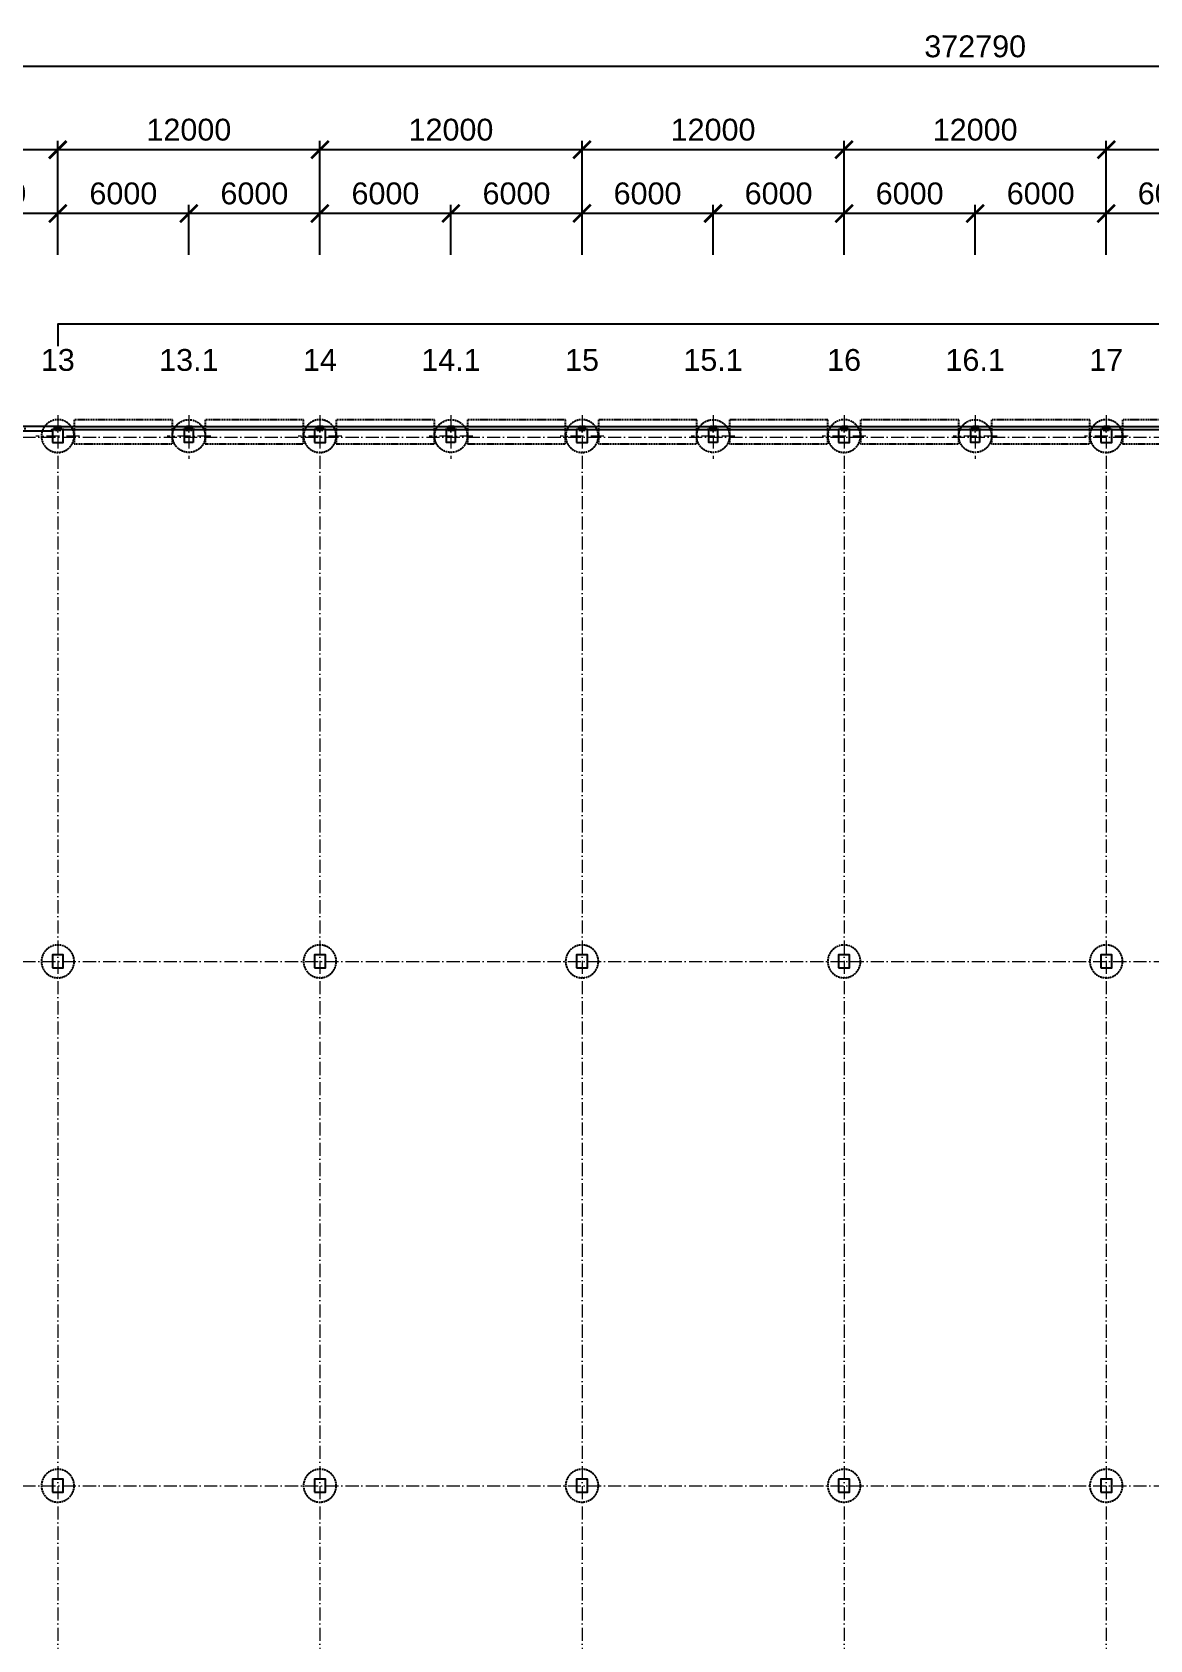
# Model space of a CAD drawing. Header units: millimetres. Extents: x 325046 to 1268204, y 1875583 to 2761998.
# Drawn here: x 848904 to 900077, y 2290192 to 2363789 of the extents above; entities that cross this region are included whole.
import ezdxf
from ezdxf.enums import TextEntityAlignment as Align

# ---------------------------------------------------------------- set-up
doc = ezdxf.new("R2010")
doc.units = ezdxf.units.MM
doc.header["$LTSCALE"] = 100
doc.header["$PDMODE"] = 65
for name, pattern in [('ACAD_ISO10W100', [18.5, 12, -3, 0.5, -3]), ('DASHDOT', [1, 0.5, -0.25, 0, -0.25]), ('DASHED', [0.75, 0.5, -0.25])]:
    doc.linetypes.add(name, pattern=pattern)
for name, color, linetype in [('005', 9, 'Continuous'), ('025', 1, 'Continuous'), ('035', 7, 'Continuous'), ('070', 6, 'Continuous'), ('KOTY', 2, 'Continuous'), ('Kóty osové', 5, 'Continuous')]:
    doc.layers.add(name, color=color, linetype=linetype)
doc.layers.add('Objekty - osy', color=5, linetype='ACAD_ISO10W100', lineweight=20)
doc.layers.add('Popis OS', color=7, linetype='Continuous', true_color=0xbd0a5d)
doc.layers.add('Příprava na dock', color=7, linetype='Continuous', true_color=0x616161)
doc.styles.add('ARIL-TENKÝ', font='arial.ttf')
doc.dimstyles.new('400', dxfattribs={"dimscale": 400, "dimtxt": 2.5, "dimasz": 2, "dimexe": 1, "dimexo": 12, "dimgap": 1, "dimtad": 1, "dimdec": 0, "dimzin": 0, "dimdsep": 46, "dimtxsty": 'ARIL-TENKÝ', "dimblk": 'ARCHTICK', "dimcen": 4, "dimdle": 1, "dimclrd": 256, "dimclre": 256, "dimclrt": 7, "dimadec": 0, "dimazin": 0, "dimtfac": 1, "dimtdec": 0, "dimtix": 1, "dimtofl": 0, "dimtmove": 0, "dimatfit": 0, "dimldrblk": 'OBLIQUE', "dimfxl": 1, "dimtolj": 1, "dimtzin": 0, "dimlwd": -1, "dimlwe": -1, "dimarcsym": 0})
pattern_1 = [(45, (5586535.7, -4538179.3), (22.09708691, -22.09708691), [])]

# ---------------------------------------------------------------- blocks, each defined once
blk = doc.blocks.new('H1 PU')
at = {"layer": 'Příprava na dock', "linetype": 'DASHED', "ltscale": 1.5}
blk.add_circle((1537736, -4876565), 750, dxfattribs=at)
blk = doc.blocks.new('_ARCHTICK')
at = {"color": 0, "linetype": 'ByBlock', "const_width": 0.15}
blk.add_lwpolyline([(-0.5, -0.5), (0.5, 0.5)], dxfattribs=at)
blk = doc.blocks.new('*D1392')
at = {"layer": 'Defpoints', "color": 0, "transparency": 16777216}
for p in [(898079, 2355490), (898079, 2348788), (904079, 2348788)]:
    blk.add_point(p, dxfattribs=at)
at = {"layer": 'Kóty osové', "transparency": 16777216}
for p, q in [((898079, 2353588), (898079, 2355890)), ((904079, 2353588), (904079, 2355890)), ((904479, 2355490), (897679, 2355490))]:
    blk.add_line(p, q, dxfattribs=at)
at = {"layer": 'Kóty osové', "transparency": 16777216, "xscale": 800, "yscale": 800, "zscale": 800, "rotation": 180}
blk.add_blockref('_ARCHTICK', (898079, 2355490), dxfattribs=at)
at = {"layer": 'Kóty osové', "transparency": 16777216, "xscale": 800, "yscale": 800, "zscale": 800}
blk.add_blockref('_ARCHTICK', (904079, 2355490), dxfattribs=at)
at = {"layer": 'Kóty osové', "color": 7, "transparency": 16777216, "insert": (901079, 2356401), "char_height": 1000, "attachment_point": 5, "style": 'ARIL-TENKÝ'}
blk.add_mtext('\\A1;6000', dxfattribs=at)
blk = doc.blocks.new('_Oblique')
at = {"color": 0, "lineweight": -2}
blk.add_line((-0.5, -0.5), (0.5, 0.5), dxfattribs=at)
blk = doc.blocks.new('*D1393')
at = {"layer": 'Defpoints', "color": 0, "transparency": 16777216}
for p in [(892079, 2355490), (892079, 2348788), (898079, 2348788)]:
    blk.add_point(p, dxfattribs=at)
at = {"layer": 'Kóty osové', "transparency": 16777216}
for p, q in [((892079, 2353588), (892079, 2355890)), ((898079, 2353588), (898079, 2355890)), ((898479, 2355490), (891679, 2355490))]:
    blk.add_line(p, q, dxfattribs=at)
at = {"layer": 'Kóty osové', "transparency": 16777216, "xscale": 800, "yscale": 800, "zscale": 800, "rotation": 180}
blk.add_blockref('_ARCHTICK', (892079, 2355490), dxfattribs=at)
at = {"layer": 'Kóty osové', "transparency": 16777216, "xscale": 800, "yscale": 800, "zscale": 800}
blk.add_blockref('_ARCHTICK', (898079, 2355490), dxfattribs=at)
at = {"layer": 'Kóty osové', "color": 7, "transparency": 16777216, "insert": (895079, 2356401), "char_height": 1000, "attachment_point": 5, "style": 'ARIL-TENKÝ'}
blk.add_mtext('\\A1;6000', dxfattribs=at)
blk = doc.blocks.new('*D1394')
at = {"layer": 'Defpoints', "color": 0, "transparency": 16777216}
for p in [(886079, 2355490), (886079, 2348788), (892079, 2348788)]:
    blk.add_point(p, dxfattribs=at)
at = {"layer": 'Kóty osové', "transparency": 16777216}
for p, q in [((886079, 2353588), (886079, 2355890)), ((892079, 2353588), (892079, 2355890)), ((892479, 2355490), (885679, 2355490))]:
    blk.add_line(p, q, dxfattribs=at)
at = {"layer": 'Kóty osové', "transparency": 16777216, "xscale": 800, "yscale": 800, "zscale": 800, "rotation": 180}
blk.add_blockref('_ARCHTICK', (886079, 2355490), dxfattribs=at)
at = {"layer": 'Kóty osové', "transparency": 16777216, "xscale": 800, "yscale": 800, "zscale": 800}
blk.add_blockref('_ARCHTICK', (892079, 2355490), dxfattribs=at)
at = {"layer": 'Kóty osové', "color": 7, "transparency": 16777216, "insert": (889079, 2356401), "char_height": 1000, "attachment_point": 5, "style": 'ARIL-TENKÝ'}
blk.add_mtext('\\A1;6000', dxfattribs=at)
blk = doc.blocks.new('*D1395')
at = {"layer": 'Defpoints', "color": 0, "transparency": 16777216}
for p in [(880079, 2355490), (880079, 2348788), (886079, 2348788)]:
    blk.add_point(p, dxfattribs=at)
at = {"layer": 'Kóty osové', "transparency": 16777216}
for p, q in [((880079, 2353588), (880079, 2355890)), ((886079, 2353588), (886079, 2355890)), ((886479, 2355490), (879679, 2355490))]:
    blk.add_line(p, q, dxfattribs=at)
at = {"layer": 'Kóty osové', "transparency": 16777216, "xscale": 800, "yscale": 800, "zscale": 800, "rotation": 180}
blk.add_blockref('_ARCHTICK', (880079, 2355490), dxfattribs=at)
at = {"layer": 'Kóty osové', "transparency": 16777216, "xscale": 800, "yscale": 800, "zscale": 800}
blk.add_blockref('_ARCHTICK', (886079, 2355490), dxfattribs=at)
at = {"layer": 'Kóty osové', "color": 7, "transparency": 16777216, "insert": (883079, 2356401), "char_height": 1000, "attachment_point": 5, "style": 'ARIL-TENKÝ'}
blk.add_mtext('\\A1;6000', dxfattribs=at)
blk = doc.blocks.new('*D1396')
at = {"layer": 'Defpoints', "color": 0, "transparency": 16777216}
for p in [(874079, 2355490), (874079, 2348788), (880079, 2348788)]:
    blk.add_point(p, dxfattribs=at)
at = {"layer": 'Kóty osové', "transparency": 16777216}
for p, q in [((874079, 2353588), (874079, 2355890)), ((880079, 2353588), (880079, 2355890)), ((880479, 2355490), (873679, 2355490))]:
    blk.add_line(p, q, dxfattribs=at)
at = {"layer": 'Kóty osové', "transparency": 16777216, "xscale": 800, "yscale": 800, "zscale": 800, "rotation": 180}
blk.add_blockref('_ARCHTICK', (874079, 2355490), dxfattribs=at)
at = {"layer": 'Kóty osové', "transparency": 16777216, "xscale": 800, "yscale": 800, "zscale": 800}
blk.add_blockref('_ARCHTICK', (880079, 2355490), dxfattribs=at)
at = {"layer": 'Kóty osové', "color": 7, "transparency": 16777216, "insert": (877079, 2356401), "char_height": 1000, "attachment_point": 5, "style": 'ARIL-TENKÝ'}
blk.add_mtext('\\A1;6000', dxfattribs=at)
blk = doc.blocks.new('*D1397')
at = {"layer": 'Defpoints', "color": 0, "transparency": 16777216}
for p in [(868079, 2355490), (868079, 2348788), (874079, 2348788)]:
    blk.add_point(p, dxfattribs=at)
at = {"layer": 'Kóty osové', "transparency": 16777216}
for p, q in [((868079, 2353588), (868079, 2355890)), ((874079, 2353588), (874079, 2355890)), ((874479, 2355490), (867679, 2355490))]:
    blk.add_line(p, q, dxfattribs=at)
at = {"layer": 'Kóty osové', "transparency": 16777216, "xscale": 800, "yscale": 800, "zscale": 800, "rotation": 180}
blk.add_blockref('_ARCHTICK', (868079, 2355490), dxfattribs=at)
at = {"layer": 'Kóty osové', "transparency": 16777216, "xscale": 800, "yscale": 800, "zscale": 800}
blk.add_blockref('_ARCHTICK', (874079, 2355490), dxfattribs=at)
at = {"layer": 'Kóty osové', "color": 7, "transparency": 16777216, "insert": (871079, 2356401), "char_height": 1000, "attachment_point": 5, "style": 'ARIL-TENKÝ'}
blk.add_mtext('\\A1;6000', dxfattribs=at)
blk = doc.blocks.new('*D1398')
at = {"layer": 'Defpoints', "color": 0, "transparency": 16777216}
for p in [(862079, 2355490), (862079, 2348788), (868079, 2348788)]:
    blk.add_point(p, dxfattribs=at)
at = {"layer": 'Kóty osové', "transparency": 16777216}
for p, q in [((862079, 2353588), (862079, 2355890)), ((868079, 2353588), (868079, 2355890)), ((868479, 2355490), (861679, 2355490))]:
    blk.add_line(p, q, dxfattribs=at)
at = {"layer": 'Kóty osové', "transparency": 16777216, "xscale": 800, "yscale": 800, "zscale": 800, "rotation": 180}
blk.add_blockref('_ARCHTICK', (862079, 2355490), dxfattribs=at)
at = {"layer": 'Kóty osové', "transparency": 16777216, "xscale": 800, "yscale": 800, "zscale": 800}
blk.add_blockref('_ARCHTICK', (868079, 2355490), dxfattribs=at)
at = {"layer": 'Kóty osové', "color": 7, "transparency": 16777216, "insert": (865079, 2356401), "char_height": 1000, "attachment_point": 5, "style": 'ARIL-TENKÝ'}
blk.add_mtext('\\A1;6000', dxfattribs=at)
blk = doc.blocks.new('*D1399')
at = {"layer": 'Defpoints', "color": 0, "transparency": 16777216}
for p in [(856079, 2355490), (856079, 2348788), (862079, 2348788)]:
    blk.add_point(p, dxfattribs=at)
at = {"layer": 'Kóty osové', "transparency": 16777216}
for p, q in [((856079, 2353588), (856079, 2355890)), ((862079, 2353588), (862079, 2355890)), ((862479, 2355490), (855679, 2355490))]:
    blk.add_line(p, q, dxfattribs=at)
at = {"layer": 'Kóty osové', "transparency": 16777216, "xscale": 800, "yscale": 800, "zscale": 800, "rotation": 180}
blk.add_blockref('_ARCHTICK', (856079, 2355490), dxfattribs=at)
at = {"layer": 'Kóty osové', "transparency": 16777216, "xscale": 800, "yscale": 800, "zscale": 800}
blk.add_blockref('_ARCHTICK', (862079, 2355490), dxfattribs=at)
at = {"layer": 'Kóty osové', "color": 7, "transparency": 16777216, "insert": (859079, 2356401), "char_height": 1000, "attachment_point": 5, "style": 'ARIL-TENKÝ'}
blk.add_mtext('\\A1;6000', dxfattribs=at)
blk = doc.blocks.new('*D1400')
at = {"layer": 'Defpoints', "color": 0, "transparency": 16777216}
for p in [(850079, 2355490), (850079, 2348788), (856079, 2348788)]:
    blk.add_point(p, dxfattribs=at)
at = {"layer": 'Kóty osové', "transparency": 16777216}
for p, q in [((850079, 2353588), (850079, 2355890)), ((856079, 2353588), (856079, 2355890)), ((856479, 2355490), (849679, 2355490))]:
    blk.add_line(p, q, dxfattribs=at)
at = {"layer": 'Kóty osové', "transparency": 16777216, "xscale": 800, "yscale": 800, "zscale": 800, "rotation": 180}
blk.add_blockref('_ARCHTICK', (850079, 2355490), dxfattribs=at)
at = {"layer": 'Kóty osové', "transparency": 16777216, "xscale": 800, "yscale": 800, "zscale": 800}
blk.add_blockref('_ARCHTICK', (856079, 2355490), dxfattribs=at)
at = {"layer": 'Kóty osové', "color": 7, "transparency": 16777216, "insert": (853079, 2356401), "char_height": 1000, "attachment_point": 5, "style": 'ARIL-TENKÝ'}
blk.add_mtext('\\A1;6000', dxfattribs=at)
blk = doc.blocks.new('*D1401')
at = {"layer": 'Defpoints', "color": 0, "transparency": 16777216}
for p in [(844079, 2355490), (844079, 2348788), (850079, 2348788)]:
    blk.add_point(p, dxfattribs=at)
at = {"layer": 'Kóty osové', "transparency": 16777216}
for p, q in [((844079, 2353588), (844079, 2355890)), ((850079, 2353588), (850079, 2355890)), ((850479, 2355490), (843679, 2355490))]:
    blk.add_line(p, q, dxfattribs=at)
at = {"layer": 'Kóty osové', "transparency": 16777216, "xscale": 800, "yscale": 800, "zscale": 800, "rotation": 180}
blk.add_blockref('_ARCHTICK', (844079, 2355490), dxfattribs=at)
at = {"layer": 'Kóty osové', "transparency": 16777216, "xscale": 800, "yscale": 800, "zscale": 800}
blk.add_blockref('_ARCHTICK', (850079, 2355490), dxfattribs=at)
at = {"layer": 'Kóty osové', "color": 7, "transparency": 16777216, "insert": (847079, 2356401), "char_height": 1000, "attachment_point": 5, "style": 'ARIL-TENKÝ'}
blk.add_mtext('\\A1;6000', dxfattribs=at)
blk = doc.blocks.new('*D1437')
at = {"layer": 'Defpoints', "color": 0, "transparency": 16777216}
for p in [(838079, 2358409), (850079, 2353588), (838079, 2348908)]:
    blk.add_point(p, dxfattribs=at)
at = {"layer": 'Kóty osové', "transparency": 16777216}
for p, q in [((838079, 2353708), (838079, 2358809)), ((850079, 2358388), (850079, 2358809)), ((850479, 2358409), (837679, 2358409))]:
    blk.add_line(p, q, dxfattribs=at)
at = {"layer": 'Kóty osové', "transparency": 16777216, "xscale": 800, "yscale": 800, "zscale": 800, "rotation": 180}
blk.add_blockref('_ARCHTICK', (838079, 2358409), dxfattribs=at)
at = {"layer": 'Kóty osové', "transparency": 16777216, "xscale": 800, "yscale": 800, "zscale": 800}
blk.add_blockref('_ARCHTICK', (850079, 2358409), dxfattribs=at)
at = {"layer": 'Kóty osové', "color": 7, "transparency": 16777216, "insert": (844079, 2359319), "char_height": 1000, "attachment_point": 5, "style": 'ARIL-TENKÝ'}
blk.add_mtext('\\A1;12000', dxfattribs=at)
blk = doc.blocks.new('*D1438')
at = {"layer": 'Defpoints', "color": 0, "transparency": 16777216}
for p in [(850079, 2358409), (862079, 2353588), (850079, 2348908)]:
    blk.add_point(p, dxfattribs=at)
at = {"layer": 'Kóty osové', "transparency": 16777216}
for p, q in [((850079, 2353708), (850079, 2358809)), ((862079, 2358388), (862079, 2358809)), ((862479, 2358409), (849679, 2358409))]:
    blk.add_line(p, q, dxfattribs=at)
at = {"layer": 'Kóty osové', "transparency": 16777216, "xscale": 800, "yscale": 800, "zscale": 800, "rotation": 180}
blk.add_blockref('_ARCHTICK', (850079, 2358409), dxfattribs=at)
at = {"layer": 'Kóty osové', "transparency": 16777216, "xscale": 800, "yscale": 800, "zscale": 800}
blk.add_blockref('_ARCHTICK', (862079, 2358409), dxfattribs=at)
at = {"layer": 'Kóty osové', "color": 7, "transparency": 16777216, "insert": (856079, 2359319), "char_height": 1000, "attachment_point": 5, "style": 'ARIL-TENKÝ'}
blk.add_mtext('\\A1;12000', dxfattribs=at)
blk = doc.blocks.new('*D1439')
at = {"layer": 'Defpoints', "color": 0, "transparency": 16777216}
for p in [(862079, 2358409), (874079, 2353588), (862079, 2348908)]:
    blk.add_point(p, dxfattribs=at)
at = {"layer": 'Kóty osové', "transparency": 16777216}
for p, q in [((862079, 2353708), (862079, 2358809)), ((874079, 2358388), (874079, 2358809)), ((874479, 2358409), (861679, 2358409))]:
    blk.add_line(p, q, dxfattribs=at)
at = {"layer": 'Kóty osové', "transparency": 16777216, "xscale": 800, "yscale": 800, "zscale": 800, "rotation": 180}
blk.add_blockref('_ARCHTICK', (862079, 2358409), dxfattribs=at)
at = {"layer": 'Kóty osové', "transparency": 16777216, "xscale": 800, "yscale": 800, "zscale": 800}
blk.add_blockref('_ARCHTICK', (874079, 2358409), dxfattribs=at)
at = {"layer": 'Kóty osové', "color": 7, "transparency": 16777216, "insert": (868079, 2359319), "char_height": 1000, "attachment_point": 5, "style": 'ARIL-TENKÝ'}
blk.add_mtext('\\A1;12000', dxfattribs=at)
blk = doc.blocks.new('*D1440')
at = {"layer": 'Defpoints', "color": 0, "transparency": 16777216}
for p in [(874079, 2358409), (886079, 2353588), (874079, 2348908)]:
    blk.add_point(p, dxfattribs=at)
at = {"layer": 'Kóty osové', "transparency": 16777216}
for p, q in [((874079, 2353708), (874079, 2358809)), ((886079, 2358388), (886079, 2358809)), ((886479, 2358409), (873679, 2358409))]:
    blk.add_line(p, q, dxfattribs=at)
at = {"layer": 'Kóty osové', "transparency": 16777216, "xscale": 800, "yscale": 800, "zscale": 800, "rotation": 180}
blk.add_blockref('_ARCHTICK', (874079, 2358409), dxfattribs=at)
at = {"layer": 'Kóty osové', "transparency": 16777216, "xscale": 800, "yscale": 800, "zscale": 800}
blk.add_blockref('_ARCHTICK', (886079, 2358409), dxfattribs=at)
at = {"layer": 'Kóty osové', "color": 7, "transparency": 16777216, "insert": (880079, 2359319), "char_height": 1000, "attachment_point": 5, "style": 'ARIL-TENKÝ'}
blk.add_mtext('\\A1;12000', dxfattribs=at)
blk = doc.blocks.new('*D1441')
at = {"layer": 'Defpoints', "color": 0, "transparency": 16777216}
for p in [(886079, 2358409), (898079, 2353588), (886079, 2348908)]:
    blk.add_point(p, dxfattribs=at)
at = {"layer": 'Kóty osové', "transparency": 16777216}
for p, q in [((886079, 2353708), (886079, 2358809)), ((898079, 2358388), (898079, 2358809)), ((898479, 2358409), (885679, 2358409))]:
    blk.add_line(p, q, dxfattribs=at)
at = {"layer": 'Kóty osové', "transparency": 16777216, "xscale": 800, "yscale": 800, "zscale": 800, "rotation": 180}
blk.add_blockref('_ARCHTICK', (886079, 2358409), dxfattribs=at)
at = {"layer": 'Kóty osové', "transparency": 16777216, "xscale": 800, "yscale": 800, "zscale": 800}
blk.add_blockref('_ARCHTICK', (898079, 2358409), dxfattribs=at)
at = {"layer": 'Kóty osové', "color": 7, "transparency": 16777216, "insert": (892079, 2359319), "char_height": 1000, "attachment_point": 5, "style": 'ARIL-TENKÝ'}
blk.add_mtext('\\A1;12000', dxfattribs=at)
blk = doc.blocks.new('*D1442')
at = {"layer": 'Defpoints', "color": 0, "transparency": 16777216}
for p in [(898079, 2358409), (910079, 2353588), (898079, 2348908)]:
    blk.add_point(p, dxfattribs=at)
at = {"layer": 'Kóty osové', "transparency": 16777216}
for p, q in [((898079, 2353708), (898079, 2358809)), ((910079, 2358388), (910079, 2358809)), ((910479, 2358409), (897679, 2358409))]:
    blk.add_line(p, q, dxfattribs=at)
at = {"layer": 'Kóty osové', "transparency": 16777216, "xscale": 800, "yscale": 800, "zscale": 800, "rotation": 180}
blk.add_blockref('_ARCHTICK', (898079, 2358409), dxfattribs=at)
at = {"layer": 'Kóty osové', "transparency": 16777216, "xscale": 800, "yscale": 800, "zscale": 800}
blk.add_blockref('_ARCHTICK', (910079, 2358409), dxfattribs=at)
at = {"layer": 'Kóty osové', "color": 7, "transparency": 16777216, "insert": (904079, 2359319), "char_height": 1000, "attachment_point": 5, "style": 'ARIL-TENKÝ'}
blk.add_mtext('\\A1;12000', dxfattribs=at)
blk = doc.blocks.new('ZN15_PU')
at = {"layer": '005'}
h = blk.add_hatch(dxfattribs=at)
h.set_pattern_fill('ANSI31', color=256, scale=250, angle=90)
h.set_pattern_definition(pattern_1)
edge = h.paths.add_edge_path()
edge.add_line((1326099, -5523250), (1326099, -5523131))
edge.add_line((1326099, -5523131), (1326219, -5523131))
edge.add_line((1326219, -5523133), (1326219, -5523251))
edge.add_line((1326219, -5523251), (1326099, -5523251))
h = blk.add_hatch(dxfattribs=at)
h.set_pattern_fill('ANSI31', color=256, scale=250, angle=90)
h.set_pattern_definition(pattern_1)
edge = h.paths.add_edge_path()
edge.add_line((1332059, -5523241), (1332059, -5523131))
edge.add_line((1332059, -5523131), (1331939, -5523131))
edge.add_line((1331939, -5523141), (1331939, -5523251))
edge.add_line((1331939, -5523251), (1332059, -5523251))
at = {"layer": '005', "linetype": 'DASHDOT'}
for points in [[(1326049, -5523191), (1326269, -5523191)], [(1326159, -5523301), (1326159, -5523081)], [(1332109, -5523191), (1331889, -5523191)], [(1331999, -5523301), (1331999, -5523081)]]:
    blk.add_lwpolyline(points, dxfattribs=at)
at = {"layer": '025', "linetype": 'DASHED'}
blk.add_lwpolyline([(1331329, -5523561), (1326829, -5523561), (1326829, -5522461), (1331329, -5522461)], close=True, dxfattribs=at)
at = {"layer": '025'}
for points in [[(1326099, -5523251), (1326099, -5523131), (1326219, -5523131), (1326219, -5523251), (1326099, -5523251)], [(1332059, -5523251), (1332059, -5523131), (1331939, -5523131), (1331939, -5523251), (1332059, -5523251)]]:
    blk.add_lwpolyline(points, dxfattribs=at)
at = {"layer": '035', "ltscale": 0.5}
blk.add_lwpolyline([(1326089, -5523261), (1332069, -5523261), (1332069, -5523121), (1331809, -5523121), (1331809, -5523101), (1326349, -5523101), (1326349, -5523121), (1326089, -5523121)], close=True, dxfattribs=at)
at = {"layer": '035'}
for points in [[(1326089, -5523261), (1326089, -5523121), (1326229, -5523121), (1326229, -5523261)], [(1332069, -5523261), (1332069, -5523121), (1331929, -5523121), (1331929, -5523261)]]:
    blk.add_lwpolyline(points, close=True, dxfattribs=at)
for points in [[(1326219, -5523131), (1326219, -5523121)], [(1326219, -5523131), (1326219, -5523121)], [(1326219, -5523251), (1326219, -5523261)], [(1326219, -5523251), (1326219, -5523261)], [(1331939, -5523131), (1331939, -5523121)], [(1331939, -5523131), (1331939, -5523121)], [(1331939, -5523251), (1331939, -5523261)], [(1331939, -5523251), (1331939, -5523261)]]:
    blk.add_lwpolyline(points, dxfattribs=at)
blk = doc.blocks.new('ZN9')
at = {"layer": '005'}
h = blk.add_hatch(dxfattribs=at)
h.set_pattern_fill('ANSI31', color=256, scale=250, angle=360)
h.set_pattern_definition([(45, (2111220.89, -1291173.425), (-22.09708691, 22.09708691), [])])
edge = h.paths.add_edge_path()
edge.add_line((1126159, -5545650), (1126269, -5545650))
edge.add_line((1126269, -5545650), (1126269, -5545770))
edge.add_line((1126259, -5545770), (1126149, -5545770))
edge.add_line((1126149, -5545770), (1126149, -5545650))
h = blk.add_hatch(dxfattribs=at)
h.set_pattern_fill('ANSI31', color=256, scale=250, angle=360)
h.set_pattern_definition([(315, (2111220.89, -9806087.146), (-22.09708691, -22.09708691), [])])
edge = h.paths.add_edge_path()
edge.add_line((1126159, -5551610), (1126269, -5551610))
edge.add_line((1126269, -5551610), (1126269, -5551490))
edge.add_line((1126259, -5551490), (1126149, -5551490))
edge.add_line((1126149, -5551490), (1126149, -5551610))
at = {"layer": '005', "linetype": 'DASHDOT'}
for points in [[(1126099, -5545710), (1126319, -5545710)], [(1126209, -5545600), (1126209, -5545820)], [(1126209, -5551660), (1126209, -5551440)], [(1126099, -5551550), (1126319, -5551550)]]:
    blk.add_lwpolyline(points, dxfattribs=at)
at = {"layer": '025'}
for points in [[(1126149, -5545650), (1126269, -5545650), (1126269, -5545770), (1126149, -5545770), (1126149, -5545650)], [(1126149, -5551610), (1126269, -5551610), (1126269, -5551490), (1126149, -5551490), (1126149, -5551610)]]:
    blk.add_lwpolyline(points, dxfattribs=at)
at = {"layer": '035', "ltscale": 0.5}
blk.add_lwpolyline([(1126139, -5551620), (1126139, -5545640), (1126279, -5545640), (1126279, -5545900), (1126339, -5545900), (1126339, -5551360), (1126279, -5551360), (1126279, -5551620)], close=True, dxfattribs=at)
at = {"layer": '035'}
for points in [[(1126139, -5545640), (1126279, -5545640), (1126279, -5545780), (1126139, -5545780)], [(1126139, -5551620), (1126279, -5551620), (1126279, -5551480), (1126139, -5551480)]]:
    blk.add_lwpolyline(points, close=True, dxfattribs=at)
for points in [[(1126149, -5545770), (1126139, -5545770)], [(1126149, -5545770), (1126139, -5545770)], [(1126269, -5545770), (1126279, -5545770)], [(1126269, -5545770), (1126279, -5545770)], [(1126339, -5547615), (1126139, -5547615)], [(1126339, -5549645), (1126139, -5549645)], [(1126149, -5551490), (1126139, -5551490)], [(1126149, -5551490), (1126139, -5551490)], [(1126269, -5551490), (1126279, -5551490)], [(1126269, -5551490), (1126279, -5551490)]]:
    blk.add_lwpolyline(points, dxfattribs=at)
at = {"layer": '035', "linetype": 'DASHED'}
for points in [[(1126339, -5547130), (1126139, -5547130)], [(1126339, -5550130), (1126139, -5550130)]]:
    blk.add_lwpolyline(points, dxfattribs=at)
blk = doc.blocks.new('*D1562')
at = {"layer": 'Defpoints', "color": 0, "transparency": 16777216}
for p in [(705684, 2362222), (705684, 2345719), (1078474, 2345719)]:
    blk.add_point(p, dxfattribs=at)
at = {"layer": 'Kóty osové', "transparency": 16777216}
for p, q in [((705684, 2350519), (705684, 2362622)), ((1078474, 2350519), (1078474, 2362622)), ((1078874, 2362222), (705284, 2362222))]:
    blk.add_line(p, q, dxfattribs=at)
at = {"layer": 'Kóty osové', "transparency": 16777216, "xscale": 800, "yscale": 800, "zscale": 800, "rotation": 180}
blk.add_blockref('_ARCHTICK', (705684, 2362222), dxfattribs=at)
at = {"layer": 'Kóty osové', "transparency": 16777216, "xscale": 800, "yscale": 800, "zscale": 800}
blk.add_blockref('_ARCHTICK', (1078474, 2362222), dxfattribs=at)
at = {"layer": 'Kóty osové', "color": 7, "transparency": 16777216, "insert": (892079, 2363133), "char_height": 1000, "attachment_point": 5, "style": 'ARIL-TENKÝ'}
blk.add_mtext('\\A1;372790', dxfattribs=at)

msp = doc.modelspace()

# ---------------------------------------------------------------- linework, layer by layer
at = {"layer": '025', "linetype": 'DASHED', "ltscale": 0.8}
for points in [[(850218.7, 2345571.1), (850218.7, 2345579.1), (849938.7, 2345579.1), (849938.7, 2345571.1)], [(850218.7, 2345571.1), (850218.7, 2345579.1), (849938.7, 2345579.1), (849938.7, 2345571.1)], [(856218.7, 2345571.1), (856218.7, 2345579.1), (855938.7, 2345579.1), (855938.7, 2345571.1)], [(856218.7, 2345571.1), (856218.7, 2345579.1), (855938.7, 2345579.1), (855938.7, 2345571.1)], [(862218.7, 2345571.1), (862218.7, 2345579.1), (861938.7, 2345579.1), (861938.7, 2345571.1)], [(862218.7, 2345571.1), (862218.7, 2345579.1), (861938.7, 2345579.1), (861938.7, 2345571.1)], [(868218.7, 2345571.1), (868218.7, 2345579.1), (867938.7, 2345579.1), (867938.7, 2345571.1)], [(868218.7, 2345571.1), (868218.7, 2345579.1), (867938.7, 2345579.1), (867938.7, 2345571.1)], [(874218.7, 2345571.1), (874218.7, 2345579.1), (873938.7, 2345579.1), (873938.7, 2345571.1)], [(874218.7, 2345571.1), (874218.7, 2345579.1), (873938.7, 2345579.1), (873938.7, 2345571.1)], [(880218.7, 2345571.1), (880218.7, 2345579.1), (879938.7, 2345579.1), (879938.7, 2345571.1)], [(880218.7, 2345571.1), (880218.7, 2345579.1), (879938.7, 2345579.1), (879938.7, 2345571.1)], [(886218.7, 2345571.1), (886218.7, 2345579.1), (885938.7, 2345579.1), (885938.7, 2345571.1)], [(886218.7, 2345571.1), (886218.7, 2345579.1), (885938.7, 2345579.1), (885938.7, 2345571.1)], [(892218.7, 2345571.1), (892218.7, 2345579.1), (891938.7, 2345579.1), (891938.7, 2345571.1)], [(892218.7, 2345571.1), (892218.7, 2345579.1), (891938.7, 2345579.1), (891938.7, 2345571.1)], [(898218.7, 2345571.1), (898218.7, 2345579.1), (897938.7, 2345579.1), (897938.7, 2345571.1)], [(898218.7, 2345571.1), (898218.7, 2345579.1), (897938.7, 2345579.1), (897938.7, 2345571.1)]]:
    msp.add_lwpolyline(points, close=True, dxfattribs=at)
at = {"layer": '035', "linetype": 'DASHED', "ltscale": 0.8}
for points in [[(849928.7, 2345599.1), (849938.7, 2345579.1), (850218.7, 2345579.1), (850228.7, 2345599.1)], [(849928.7, 2345599.1), (849938.7, 2345579.1), (850218.7, 2345579.1), (850228.7, 2345599.1)], [(855928.7, 2345599.1), (855938.7, 2345579.1), (856218.7, 2345579.1), (856228.7, 2345599.1)], [(855928.7, 2345599.1), (855938.7, 2345579.1), (856218.7, 2345579.1), (856228.7, 2345599.1)], [(861928.7, 2345599.1), (861938.7, 2345579.1), (862218.7, 2345579.1), (862228.7, 2345599.1)], [(861928.7, 2345599.1), (861938.7, 2345579.1), (862218.7, 2345579.1), (862228.7, 2345599.1)], [(867928.7, 2345599.1), (867938.7, 2345579.1), (868218.7, 2345579.1), (868228.7, 2345599.1)], [(867928.7, 2345599.1), (867938.7, 2345579.1), (868218.7, 2345579.1), (868228.7, 2345599.1)], [(873928.7, 2345599.1), (873938.7, 2345579.1), (874218.7, 2345579.1), (874228.7, 2345599.1)], [(873928.7, 2345599.1), (873938.7, 2345579.1), (874218.7, 2345579.1), (874228.7, 2345599.1)], [(879928.7, 2345599.1), (879938.7, 2345579.1), (880218.7, 2345579.1), (880228.7, 2345599.1)], [(879928.7, 2345599.1), (879938.7, 2345579.1), (880218.7, 2345579.1), (880228.7, 2345599.1)], [(885928.7, 2345599.1), (885938.7, 2345579.1), (886218.7, 2345579.1), (886228.7, 2345599.1)], [(885928.7, 2345599.1), (885938.7, 2345579.1), (886218.7, 2345579.1), (886228.7, 2345599.1)], [(891928.7, 2345599.1), (891938.7, 2345579.1), (892218.7, 2345579.1), (892228.7, 2345599.1)], [(891928.7, 2345599.1), (891938.7, 2345579.1), (892218.7, 2345579.1), (892228.7, 2345599.1)], [(897928.7, 2345599.1), (897938.7, 2345579.1), (898218.7, 2345579.1), (898228.7, 2345599.1)], [(897928.7, 2345599.1), (897938.7, 2345579.1), (898218.7, 2345579.1), (898228.7, 2345599.1)]]:
    msp.add_lwpolyline(points, dxfattribs=at)
at = {"layer": '070', "ltscale": 0.5}
for points in [[(849828.7, 2344999.1), (850328.7, 2344999.1), (850328.7, 2345599.1), (849828.7, 2345599.1)], [(856278.7, 2344999.1), (855878.7, 2344999.1), (855878.7, 2345599.1), (856278.7, 2345599.1)], [(861828.7, 2344999.1), (862328.7, 2344999.1), (862328.7, 2345599.1), (861828.7, 2345599.1)], [(868278.7, 2344999.1), (867878.7, 2344999.1), (867878.7, 2345599.1), (868278.7, 2345599.1)], [(873828.7, 2344999.1), (874328.7, 2344999.1), (874328.7, 2345599.1), (873828.7, 2345599.1)], [(880278.7, 2344999.1), (879878.7, 2344999.1), (879878.7, 2345599.1), (880278.7, 2345599.1)], [(885828.7, 2344999.1), (886328.7, 2344999.1), (886328.7, 2345599.1), (885828.7, 2345599.1)], [(892278.7, 2344999.1), (891878.7, 2344999.1), (891878.7, 2345599.1), (892278.7, 2345599.1)], [(897828.7, 2344999.1), (898328.7, 2344999.1), (898328.7, 2345599.1), (897828.7, 2345599.1)], [(849828.7, 2320949.1), (850328.7, 2320949.1), (850328.7, 2321549.1), (849828.7, 2321549.1)], [(861828.7, 2320949.1), (862328.7, 2320949.1), (862328.7, 2321549.1), (861828.7, 2321549.1)], [(873828.7, 2320949.1), (874328.7, 2320949.1), (874328.7, 2321549.1), (873828.7, 2321549.1)], [(885828.7, 2320949.1), (886328.7, 2320949.1), (886328.7, 2321549.1), (885828.7, 2321549.1)], [(897828.7, 2320949.1), (898328.7, 2320949.1), (898328.7, 2321549.1), (897828.7, 2321549.1)], [(849828.7, 2296949.1), (850328.7, 2296949.1), (850328.7, 2297549.1), (849828.7, 2297549.1)], [(861828.7, 2296949.1), (862328.7, 2296949.1), (862328.7, 2297549.1), (861828.7, 2297549.1)], [(873828.7, 2296949.1), (874328.7, 2296949.1), (874328.7, 2297549.1), (873828.7, 2297549.1)], [(885828.7, 2296949.1), (886328.7, 2296949.1), (886328.7, 2297549.1), (885828.7, 2297549.1)], [(897828.7, 2296949.1), (898328.7, 2296949.1), (898328.7, 2297549.1), (897828.7, 2297549.1)]]:
    msp.add_lwpolyline(points, close=True, dxfattribs=at)
at = {"layer": 'Defpoints', "color": 4}
msp.add_lwpolyline([(1006078.7, 2349421.4), (1006078.7, 2350421.4), (850078.7, 2350421.4), (850078.7, 2349421.4)], dxfattribs=at)
at = {"layer": 'Objekty - osy', "ltscale": 0.5}
for points in [[(850078.7, 2346249.1), (850078.7, 2224249.1)], [(856078.7, 2346249.1), (856078.7, 2344249.1)], [(862078.7, 2346249.1), (862078.7, 2224249.1)], [(868078.7, 2346249.1), (868078.7, 2344249.1)], [(874078.7, 2346249.1), (874078.7, 2224249.1)], [(880078.7, 2346249.1), (880078.7, 2344249.1)], [(886078.7, 2346249.1), (886078.7, 2224249.1)], [(892078.7, 2346249.1), (892078.7, 2344249.1)], [(898078.7, 2346249.1), (898078.7, 2224249.1)], [(705078.7, 2345249.1), (1079078.7, 2345249.1)], [(851078.7, 2345299.1), (849078.7, 2345299.1)], [(857078.7, 2345299.1), (855078.7, 2345299.1)], [(863078.7, 2345299.1), (861078.7, 2345299.1)], [(869078.7, 2345299.1), (867078.7, 2345299.1)], [(875078.7, 2345299.1), (873078.7, 2345299.1)], [(881078.7, 2345299.1), (879078.7, 2345299.1)], [(887078.7, 2345299.1), (885078.7, 2345299.1)], [(893078.7, 2345299.1), (891078.7, 2345299.1)], [(899078.7, 2345299.1), (897078.7, 2345299.1)], [(705078.7, 2321249.1), (1079078.7, 2321249.1)], [(705078.7, 2297249.1), (1079078.7, 2297249.1)]]:
    msp.add_lwpolyline(points, dxfattribs=at)

# ---------------------------------------------------------------- block references
at = {"layer": '005', "xscale": -1}
for p, rotation in [((-4026486.3, 3883035), 89.99999999999993), ((-4014486.3, 3883035), 89.99999999999984), ((-4002486.3, 3883035), 89.99999999999993), ((-3990486.3, 3883035), 89.99999999999984), ((-3978486.3, 3883035), 89.99999999999993), ((-4026486.3, 3858985), 89.99999999999993), ((-4014486.3, 3858985), 89.99999999999993), ((-4002486.3, 3858985), 89.99999999999993), ((-3990486.3, 3858985), 89.99999999999993), ((-3978486.3, 3858985), 89.99999999999993), ((-4026486.3, 3834985), 89.99999999999993), ((-4014486.3, 3834985), 89.99999999999993), ((-4002486.3, 3834985), 89.99999999999993), ((-3990486.3, 3834985), 89.99999999999993), ((-3978486.3, 3834985), 89.99999999999993)]:
    msp.add_blockref('H1 PU', p, dxfattribs=dict(at, rotation=rotation))
at = {"layer": '005', "rotation": 90.00000000000006}
for p in [(-4020486.3, 807563.2), (-4008486.3, 807563.2), (-3996486.3, 807563.2), (-3984486.3, 807563.2)]:
    msp.add_blockref('H1 PU', p, dxfattribs=at)
at = {"layer": 'KOTY', "xscale": -1}
for name, p, rotation in [('ZN9', (-4701551.6, 3471877.9), 89.99999999999967), ('ZN15_PU', (-476000.2, -3177522.3), 180), ('ZN15_PU', (-470000.2, -3177522.3), 180), ('ZN15_PU', (-464000.2, -3177522.3), 180), ('ZN15_PU', (-458000.2, -3177522.3), 180), ('ZN15_PU', (-452000.2, -3177522.3), 180), ('ZN15_PU', (-446000.2, -3177522.3), 180), ('ZN15_PU', (-440000.2, -3177522.3), 180), ('ZN15_PU', (-434000.2, -3177522.3), 180), ('ZN15_PU', (-428000.2, -3177522.3), 180)]:
    msp.add_blockref(name, p, dxfattribs=dict(at, rotation=rotation))

# ---------------------------------------------------------------- texts
at = {"layer": 'Popis OS', "linetype": 'ByBlock', "style": 'ARIL-TENKÝ'}
for s, p in [('13', (850078.7, 2348784.1)), ('13.1', (856078.7, 2348784.1)), ('14', (862078.7, 2348784.1)), ('14.1', (868078.7, 2348784.1)), ('15', (874078.7, 2348784.1)), ('15.1', (880078.7, 2348784.1)), ('16', (886078.7, 2348784.1)), ('16.1', (892078.7, 2348784.1)), ('17', (898078.7, 2348784.1))]:
    msp.add_text(s, height=1000, dxfattribs=at).set_placement(p, align=Align.MIDDLE_CENTER)

# ---------------------------------------------------------------- dimensions: what is measured, and where the dimension line sits
at = {"layer": 'Kóty osové'}
for base, p1, p2, picture, middle in [((705683.7, 2362222.2), (1078473.7, 2345719.1), (705683.7, 2345719.1), '*D1562', (892078.7, 2363133.1)), ((838078.7, 2358408.8), (850078.7, 2353587.9), (838078.7, 2348907.9), '*D1437', (844078.7, 2359319.3)), ((850078.7, 2358408.8), (862078.7, 2353587.9), (850078.7, 2348907.9), '*D1438', (856078.7, 2359319.3)), ((862078.7, 2358408.8), (874078.7, 2353587.9), (862078.7, 2348907.9), '*D1439', (868078.7, 2359319.3)), ((874078.7, 2358408.8), (886078.7, 2353587.9), (874078.7, 2348907.9), '*D1440', (880078.7, 2359319.3)), ((886078.7, 2358408.8), (898078.7, 2353587.9), (886078.7, 2348907.9), '*D1441', (892078.7, 2359319.3)), ((898078.7, 2358408.8), (910078.7, 2353587.9), (898078.7, 2348907.9), '*D1442', (904078.7, 2359319.3)), ((844078.7, 2355490), (850078.7, 2348787.9), (844078.7, 2348787.9), '*D1401', (847078.7, 2356400.6)), ((850078.7, 2355490), (856078.7, 2348787.9), (850078.7, 2348787.9), '*D1400', (853078.7, 2356400.6)), ((856078.7, 2355490), (862078.7, 2348787.9), (856078.7, 2348787.9), '*D1399', (859078.7, 2356400.6)), ((862078.7, 2355490), (868078.7, 2348787.9), (862078.7, 2348787.9), '*D1398', (865078.7, 2356400.6)), ((868078.7, 2355490), (874078.7, 2348787.9), (868078.7, 2348787.9), '*D1397', (871078.7, 2356400.6)), ((874078.7, 2355490), (880078.7, 2348787.9), (874078.7, 2348787.9), '*D1396', (877078.7, 2356400.6)), ((880078.7, 2355490), (886078.7, 2348787.9), (880078.7, 2348787.9), '*D1395', (883078.7, 2356400.6)), ((886078.7, 2355490), (892078.7, 2348787.9), (886078.7, 2348787.9), '*D1394', (889078.7, 2356400.6)), ((892078.7, 2355490), (898078.7, 2348787.9), (892078.7, 2348787.9), '*D1393', (895078.7, 2356400.6)), ((898078.7, 2355490), (904078.7, 2348787.9), (898078.7, 2348787.9), '*D1392', (901078.7, 2356400.6))]:
    dim = msp.add_linear_dim(base=base, p1=p1, p2=p2, dimstyle='400', override={"dimtmove": 1}, dxfattribs=at)
    dim.commit()
    dim.dimension.update_dxf_attribs({"geometry": picture, "text_midpoint": middle})

doc.saveas('drawing.dxf')
